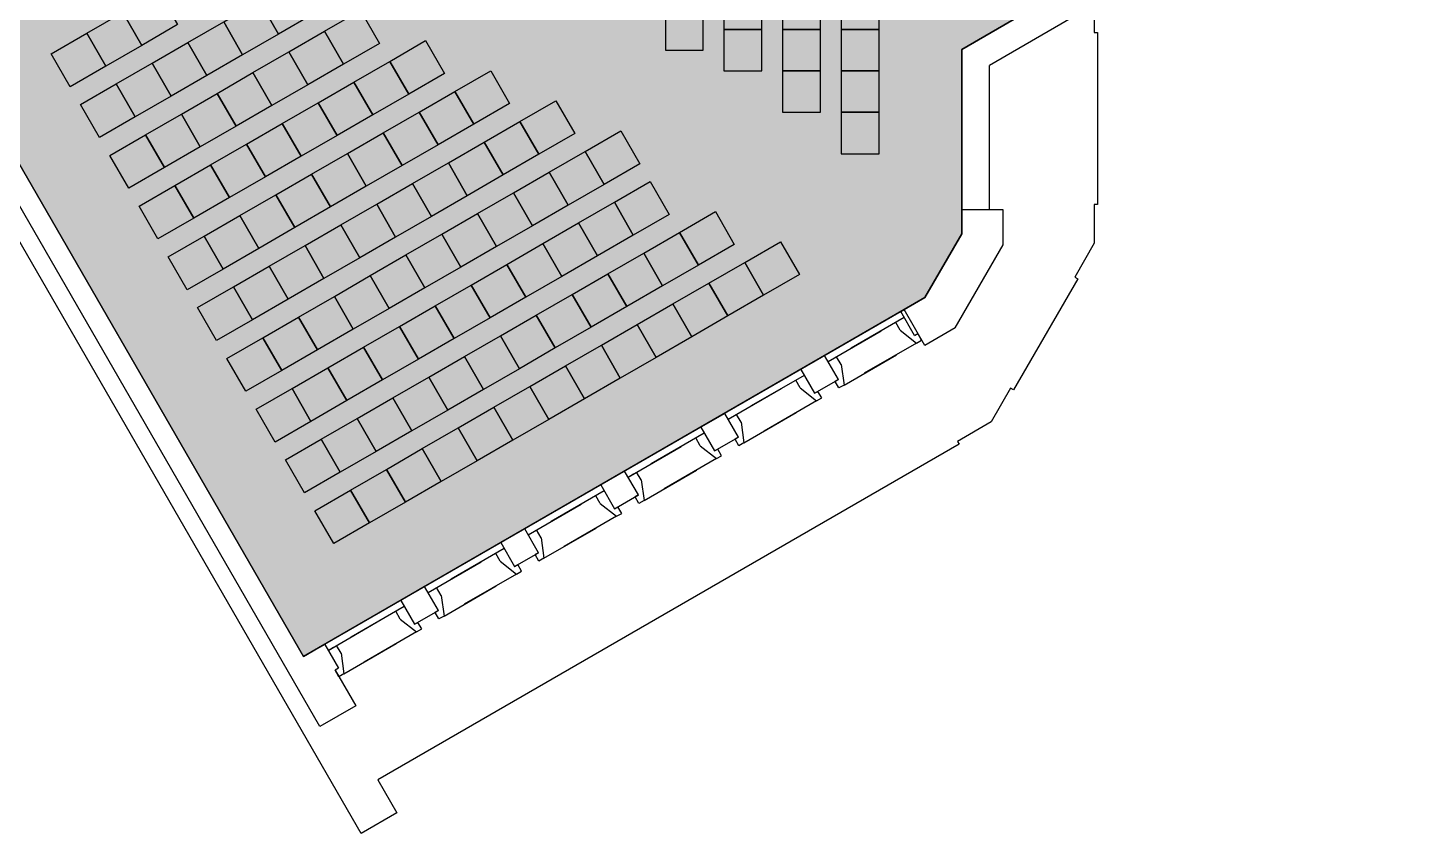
# Model space of a CAD drawing. Header units: millimetres. Extents: x -48614 to 110435, y -11020 to 74943.
# Drawn here: x 59219 to 79164, y 22122 to 33811 of the extents above; entities that cross this region are included whole.
import ezdxf

# ---------------------------------------------------------------- set-up
doc = ezdxf.new("R2010")
doc.units = ezdxf.units.MM
for name, color, linetype in [('GROS$', 1, 'Continuous'), ('HL-TMP', 7, 'Continuous'), ('RM$', 5, 'Continuous'), ('SHOPFITTING', 4, 'Continuous'), ('WA_EXT', 7, 'Continuous'), ('WN', 4, 'Continuous')]:
    doc.layers.add(name, color=color, linetype=linetype)

msp = doc.modelspace()

# ---------------------------------------------------------------- hatches: boundary and pattern name
at = {"layer": 'HL-TMP', "true_color": 0xcc66ec}
msp.add_hatch(color=213, dxfattribs=at).paths.add_polyline_path([(71942, 40740), (72872, 41280), (72922, 41366), (73575, 42491), (73625, 42577), (72772, 43072), (72772, 45742), (72237, 46669), (71887, 46871), (63222, 51874), (57857, 42581), (57197, 42581), (57197, 42327), (57197, 40571), (56497, 40571), (56497, 38889), (56497, 35991), (57197, 35991), (57197, 33981), (57857, 33981), (63222, 24688), (63529, 24866), (72237, 29893), (72772, 30820), (72772, 33490), (73625, 33984), (72872, 35282), (71942, 35821)], flags=16)

# ---------------------------------------------------------------- linework, layer by layer
at = {"layer": 'GROS$', "linetype": 'Continuous', "flags": 128}
msp.add_lwpolyline([(74692, 34301), (74692, 33736), (74742, 33736), (74742, 31246), (74692, 31246), (74692, 30681), (74410, 30192), (74453, 30166), (73523, 28556), (73480, 28581), (73197, 28092), (72708, 27809), (72733, 27766), (64302, 22898), (64577, 22422), (64057, 22122), (57788, 32981)], dxfattribs=at)
at = {"layer": 'GROS$'}
msp.add_lwpolyline([(73625, 33984), (72772, 33490), (72772, 31168), (72772, 30820), (72237, 29893), (71936, 29719), (63222, 24688), (57857, 33981)], dxfattribs=at)
at = {"layer": 'RM$'}
msp.add_lwpolyline([(57857, 33981), (63222, 24688), (63529, 24866), (72237, 29893), (72772, 30820), (72772, 33490), (73625, 33984), (72872, 35282), (71942, 35821), (71942, 40740), (72872, 41280), (72922, 41366), (73575, 42491), (73625, 42577), (72772, 43072), (72772, 45742), (72237, 46669), (71887, 46871), (63222, 51874), (57857, 42581)], dxfattribs=at)
at = {"layer": 'SHOPFITTING', "linetype": 'Continuous'}
for points in [[(60876, 33552), (60601, 34028), (61120, 34328), (61395, 33852), (60876, 33552)], [(62859, 33716), (62584, 34192), (63104, 34492), (63379, 34016), (62859, 33716)], [(69872, 33781), (69872, 34381), (69322, 34381), (69322, 33781), (69872, 33781)], [(70722, 33781), (70722, 34381), (70172, 34381), (70172, 33781), (70722, 33781)], [(71572, 33781), (71572, 34381), (71022, 34381), (71022, 33781), (71572, 33781)], [(62340, 33416), (62065, 33892), (62584, 34192), (62859, 33716), (62340, 33416)], [(60356, 33252), (60081, 33728), (60601, 34028), (60876, 33552), (60356, 33252)], [(63804, 33280), (63529, 33756), (64049, 34056), (64324, 33580), (63804, 33280)], [(69022, 33481), (69022, 34081), (68472, 34081), (68472, 33481), (69022, 33481)], [(59837, 32952), (59562, 33428), (60081, 33728), (60356, 33252), (59837, 32952)], [(61820, 33116), (61545, 33592), (62065, 33892), (62340, 33416), (61820, 33116)], [(63284, 32980), (63009, 33456), (63529, 33756), (63804, 33280), (63284, 32980)], [(69872, 33181), (69872, 33781), (69322, 33781), (69322, 33181), (69872, 33181)], [(70722, 33181), (70722, 33781), (70172, 33781), (70172, 33181), (70722, 33181)], [(71572, 33181), (71572, 33781), (71022, 33781), (71022, 33181), (71572, 33181)], [(61301, 32816), (61026, 33292), (61545, 33592), (61820, 33116), (61301, 32816)], [(64749, 32844), (64474, 33320), (64993, 33620), (65268, 33144), (64749, 32844)], [(62765, 32680), (62490, 33156), (63009, 33456), (63284, 32980), (62765, 32680)], [(64229, 32544), (63954, 33020), (64474, 33320), (64749, 32844), (64229, 32544)], [(60781, 32516), (60506, 32992), (61026, 33292), (61301, 32816), (60781, 32516)], [(62245, 32380), (61970, 32856), (62490, 33156), (62765, 32680), (62245, 32380)], [(65693, 32408), (65418, 32884), (65938, 33184), (66213, 32708), (65693, 32408)], [(70722, 32581), (70722, 33181), (70172, 33181), (70172, 32581), (70722, 32581)], [(71572, 32581), (71572, 33181), (71022, 33181), (71022, 32581), (71572, 32581)], [(60262, 32216), (59987, 32692), (60506, 32992), (60781, 32516), (60262, 32216)], [(63709, 32244), (63434, 32720), (63954, 33020), (64229, 32544), (63709, 32244)], [(61726, 32080), (61451, 32556), (61970, 32856), (62245, 32380), (61726, 32080)], [(63190, 31944), (62915, 32420), (63434, 32720), (63709, 32244), (63190, 31944)], [(65174, 32108), (64899, 32584), (65418, 32884), (65693, 32408), (65174, 32108)], [(66638, 31972), (66363, 32448), (66882, 32748), (67157, 32272), (66638, 31972)], [(61206, 31780), (60931, 32256), (61451, 32556), (61726, 32080), (61206, 31780)], [(64654, 31808), (64379, 32284), (64899, 32584), (65174, 32108), (64654, 31808)], [(71572, 31981), (71572, 32581), (71022, 32581), (71022, 31981), (71572, 31981)], [(62670, 31644), (62395, 32120), (62915, 32420), (63190, 31944), (62670, 31644)], [(66118, 31672), (65843, 32148), (66363, 32448), (66638, 31972), (66118, 31672)], [(67582, 31536), (67307, 32012), (67827, 32312), (68102, 31836), (67582, 31536)], [(60687, 31480), (60412, 31956), (60931, 32256), (61206, 31780), (60687, 31480)], [(62151, 31344), (61876, 31820), (62395, 32120), (62670, 31644), (62151, 31344)], [(64134, 31508), (63859, 31984), (64379, 32284), (64654, 31808), (64134, 31508)], [(65599, 31372), (65324, 31848), (65843, 32148), (66118, 31672), (65599, 31372)], [(63615, 31208), (63340, 31684), (63859, 31984), (64134, 31508), (63615, 31208)], [(67063, 31235), (66788, 31712), (67307, 32012), (67582, 31536), (67063, 31235)], [(61631, 31044), (61356, 31520), (61876, 31820), (62151, 31344), (61631, 31044)], [(65079, 31072), (64804, 31548), (65324, 31848), (65599, 31372), (65079, 31072)], [(61112, 30744), (60837, 31220), (61356, 31520), (61631, 31044), (61112, 30744)], [(63095, 30908), (62820, 31384), (63340, 31684), (63615, 31208), (63095, 30908)], [(64559, 30771), (64284, 31248), (64804, 31548), (65079, 31072), (64559, 30771)], [(66543, 30935), (66268, 31412), (66788, 31712), (67063, 31235), (66543, 30935)], [(68007, 30799), (67732, 31276), (68252, 31576), (68527, 31099), (68007, 30799)], [(62576, 30608), (62301, 31084), (62820, 31384), (63095, 30908), (62576, 30608)], [(66024, 30635), (65749, 31112), (66268, 31412), (66543, 30935), (66024, 30635)], [(64040, 30471), (63765, 30948), (64284, 31248), (64559, 30771), (64040, 30471)], [(67488, 30499), (67213, 30976), (67732, 31276), (68007, 30799), (67488, 30499)], [(68952, 30363), (68677, 30840), (69197, 31140), (69472, 30663), (68952, 30363)], [(62056, 30307), (61781, 30784), (62301, 31084), (62576, 30608), (62056, 30307)], [(63520, 30171), (63245, 30648), (63765, 30948), (64040, 30471), (63520, 30171)], [(65504, 30335), (65229, 30812), (65749, 31112), (66024, 30635), (65504, 30335)], [(66968, 30199), (66693, 30676), (67213, 30976), (67488, 30499), (66968, 30199)], [(61537, 30007), (61262, 30484), (61781, 30784), (62056, 30307), (61537, 30007)], [(64984, 30035), (64709, 30512), (65229, 30812), (65504, 30335), (64984, 30035)], [(68432, 30063), (68157, 30540), (68677, 30840), (68952, 30363), (68432, 30063)], [(63001, 29871), (62726, 30348), (63245, 30648), (63520, 30171), (63001, 29871)], [(66449, 29899), (66174, 30376), (66693, 30676), (66968, 30199), (66449, 29899)], [(67913, 29763), (67638, 30240), (68157, 30540), (68432, 30063), (67913, 29763)], [(69897, 29927), (69622, 30404), (70141, 30704), (70416, 30227), (69897, 29927)], [(62481, 29571), (62206, 30048), (62726, 30348), (63001, 29871), (62481, 29571)], [(64465, 29735), (64190, 30212), (64709, 30512), (64984, 30035), (64465, 29735)], [(65929, 29599), (65654, 30076), (66174, 30376), (66449, 29899), (65929, 29599)], [(69377, 29627), (69102, 30104), (69622, 30404), (69897, 29927), (69377, 29627)], [(63945, 29435), (63670, 29912), (64190, 30212), (64465, 29735), (63945, 29435)], [(67393, 29463), (67118, 29940), (67638, 30240), (67913, 29763), (67393, 29463)], [(61962, 29271), (61687, 29748), (62206, 30048), (62481, 29571), (61962, 29271)], [(65409, 29299), (65134, 29776), (65654, 30076), (65929, 29599), (65409, 29299)], [(66874, 29163), (66599, 29640), (67118, 29940), (67393, 29463), (66874, 29163)], [(68857, 29327), (68582, 29803), (69102, 30104), (69377, 29627), (68857, 29327)], [(63426, 29135), (63151, 29612), (63670, 29912), (63945, 29435), (63426, 29135)], [(64890, 28999), (64615, 29476), (65134, 29776), (65409, 29299), (64890, 28999)], [(68338, 29027), (68063, 29503), (68582, 29803), (68857, 29327), (68338, 29027)], [(62906, 28835), (62631, 29312), (63151, 29612), (63426, 29135), (62906, 28835)], [(66354, 28863), (66079, 29339), (66599, 29640), (66874, 29163), (66354, 28863)], [(64370, 28699), (64095, 29175), (64615, 29476), (64890, 28999), (64370, 28699)], [(65834, 28563), (65559, 29039), (66079, 29339), (66354, 28863), (65834, 28563)], [(67818, 28727), (67543, 29203), (68063, 29503), (68338, 29027), (67818, 28727)], [(62387, 28535), (62112, 29012), (62631, 29312), (62906, 28835), (62387, 28535)], [(63851, 28399), (63576, 28875), (64095, 29175), (64370, 28699), (63851, 28399)], [(67299, 28427), (67024, 28903), (67543, 29203), (67818, 28727), (67299, 28427)], [(65315, 28263), (65040, 28739), (65559, 29039), (65834, 28563), (65315, 28263)], [(63331, 28099), (63056, 28575), (63576, 28875), (63851, 28399), (63331, 28099)], [(64795, 27963), (64520, 28439), (65040, 28739), (65315, 28263), (64795, 27963)], [(66779, 28127), (66504, 28603), (67024, 28903), (67299, 28427), (66779, 28127)], [(62812, 27799), (62537, 28275), (63056, 28575), (63331, 28099), (62812, 27799)], [(66259, 27827), (65984, 28303), (66504, 28603), (66779, 28127), (66259, 27827)], [(64276, 27663), (64001, 28139), (64520, 28439), (64795, 27963), (64276, 27663)], [(63756, 27363), (63481, 27839), (64001, 28139), (64276, 27663), (63756, 27363)], [(65740, 27527), (65465, 28003), (65984, 28303), (66259, 27827), (65740, 27527)], [(65220, 27227), (64945, 27703), (65465, 28003), (65740, 27527), (65220, 27227)], [(63237, 27063), (62962, 27539), (63481, 27839), (63756, 27363), (63237, 27063)], [(64701, 26927), (64426, 27403), (64945, 27703), (65220, 27227), (64701, 26927)], [(64181, 26627), (63906, 27103), (64426, 27403), (64701, 26927), (64181, 26627)], [(63662, 26327), (63387, 26803), (63906, 27103), (64181, 26627), (63662, 26327)]]:
    msp.add_lwpolyline(points, dxfattribs=at)
at = {"layer": 'WA_EXT', "linetype": 'Continuous'}
for p, q in [((78963, 37080), (72772, 33490)), ((79164, 36734), (73172, 33260)), ((63222, 24688), (57857, 33981)), ((72772, 31168), (72772, 33490)), ((73172, 31168), (73172, 33260)), ((63462, 23672), (58088, 32981)), ((72772, 31168), (72772, 30820)), ((73372, 31168), (72772, 31168)), ((73372, 30658), (73372, 31168)), ((72237, 29893), (72772, 30820)), ((72677, 29454), (73372, 30658)), ((71887, 29691), (71936, 29719)), ((71936, 29719), (72237, 29893)), ((72236, 29199), (71936, 29719)), ((72087, 29344), (71887, 29691)), ((72087, 29344), (72136, 29372)), ((72677, 29454), (72236, 29199)), ((63530, 24865), (63222, 24688)), ((63530, 24865), (63730, 24519)), ((63730, 24519), (63682, 24491)), ((63682, 24491), (63982, 23972)), ((63982, 23972), (63462, 23672))]:
    msp.add_line(p, q, dxfattribs=at)
for points in [[(70436, 28853), (70636, 28507), (70982, 28707), (70782, 29053), (70436, 28853)], [(68985, 28015), (69186, 27669), (69532, 27869), (69332, 28215), (68985, 28015)], [(67535, 27178), (67735, 26831), (68081, 27031), (67881, 27378), (67535, 27178)], [(66084, 26340), (66284, 25994), (66631, 26194), (66431, 26540), (66084, 26340)], [(64634, 25503), (64834, 25156), (65180, 25356), (64980, 25703), (64634, 25503)]]:
    msp.add_lwpolyline(points, dxfattribs=at)
at = {"layer": 'WN', "linetype": 'Continuous'}
for p, q in [((71937, 29604), (71166, 29159)), ((71879, 29420), (71814, 29533)), ((70832, 28966), (71603, 29411)), ((71879, 29420), (72116, 29234)), ((72087, 29344), (72134, 29372)), ((72189, 29276), (72134, 29372)), ((72116, 29234), (71357, 28796)), ((72116, 29234), (72189, 29276)), ((70832, 28966), (70910, 29011)), ((71020, 28925), (70955, 29037)), ((71020, 28925), (71063, 28626)), ((71063, 28626), (71822, 29064)), ((70486, 28766), (69716, 28322)), ((69382, 28129), (70152, 28574)), ((70428, 28583), (70363, 28695)), ((70428, 28583), (70666, 28397)), ((70636, 28507), (70684, 28534)), ((70739, 28439), (70684, 28534)), ((70982, 28707), (70935, 28679)), ((70990, 28584), (70935, 28679)), ((71063, 28626), (70990, 28584)), ((70666, 28397), (69907, 27959)), ((70666, 28397), (70739, 28439)), ((69382, 28129), (69459, 28173)), ((69570, 28087), (69505, 28200)), ((69612, 27788), (70371, 28227)), ((69036, 27929), (68265, 27484)), ((69570, 28087), (69612, 27788)), ((67931, 27291), (68702, 27736)), ((68978, 27745), (68913, 27858)), ((68978, 27745), (69215, 27559)), ((69532, 27869), (69484, 27842)), ((69539, 27746), (69484, 27842)), ((69612, 27788), (69539, 27746)), ((69215, 27559), (68456, 27121)), ((69186, 27669), (69233, 27697)), ((69215, 27559), (69288, 27601)), ((69288, 27601), (69233, 27697)), ((67931, 27291), (68009, 27336)), ((68119, 27250), (68054, 27362)), ((68162, 26951), (68921, 27389)), ((68119, 27250), (68162, 26951)), ((67585, 27091), (66815, 26647)), ((67527, 26908), (67462, 27020)), ((68081, 27031), (68034, 27004)), ((68089, 26909), (68034, 27004)), ((68162, 26951), (68089, 26909)), ((66481, 26454), (67251, 26898)), ((67527, 26908), (67765, 26722)), ((67735, 26831), (67783, 26859)), ((67765, 26722), (67838, 26764)), ((67838, 26764), (67783, 26859)), ((66711, 26113), (67470, 26551)), ((67765, 26722), (67006, 26283)), ((66481, 26454), (66558, 26498)), ((66669, 26412), (66604, 26525)), ((66669, 26412), (66711, 26113)), ((66134, 26254), (65364, 25809)), ((66077, 26070), (66011, 26183)), ((66631, 26194), (66583, 26166)), ((66638, 26071), (66583, 26166)), ((65030, 25616), (65800, 26061)), ((66077, 26070), (66314, 25884)), ((66284, 25994), (66332, 26021)), ((66387, 25926), (66332, 26021)), ((66711, 26113), (66638, 26071)), ((66314, 25884), (65555, 25446)), ((66314, 25884), (66387, 25926)), ((65030, 25616), (65107, 25661)), ((65218, 25574), (65153, 25687)), ((65218, 25574), (65261, 25276)), ((65261, 25276), (66019, 25714)), ((64684, 25416), (63914, 24971)), ((64626, 25232), (64561, 25345)), ((65180, 25356), (65133, 25329)), ((63580, 24778), (64350, 25223)), ((64626, 25232), (64864, 25046)), ((64834, 25156), (64882, 25184)), ((64937, 25088), (64882, 25184)), ((65188, 25233), (65133, 25329)), ((65261, 25276), (65188, 25233)), ((64864, 25046), (64105, 24608)), ((64864, 25046), (64937, 25088)), ((63580, 24778), (63657, 24823)), ((63768, 24737), (63703, 24849)), ((63768, 24737), (63810, 24438)), ((63810, 24438), (64569, 24876)), ((63730, 24519), (63682, 24491)), ((63737, 24396), (63682, 24491)), ((63810, 24438), (63737, 24396))]:
    msp.add_line(p, q, dxfattribs=at)

doc.saveas('drawing.dxf')
